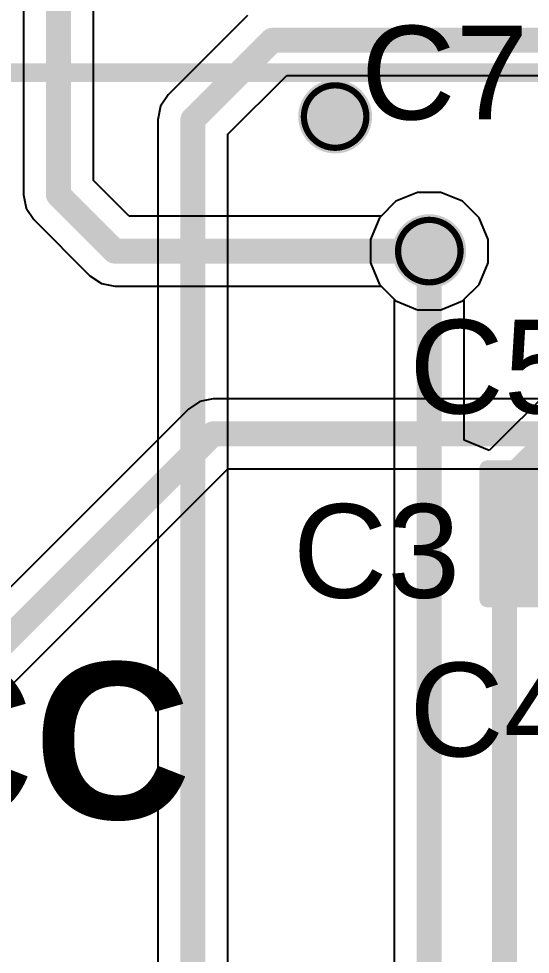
# Model space of a CAD drawing. Header units: inches. Extents: x -18 to 345, y -18 to 43.
# Drawn here: x -10.79 to -6.63, y 0.86 to 8.47 of the extents above; entities that cross this region are included whole.
import ezdxf

# ---------------------------------------------------------------- set-up
doc = ezdxf.new("R2010")
doc.units = ezdxf.units.IN
for name, color, linetype in [('Board Outline', 216, 'Continuous'), ('Bottom Layer', 5, 'Continuous'), ('Bottom Overlay', 54, 'Continuous'), ('Drill Drawing', 1, 'Continuous'), ('Top Layer', 1, 'Continuous'), ('Top Overlay', 2, 'Continuous'), ('Top Paste', 8, 'Continuous'), ('Top Solder', 216, 'Continuous'), ('Via Holes', 16, 'Continuous')]:
    doc.layers.add(name, color=color, linetype=linetype)
doc.styles.add('Arial', font='', dxfattribs={"height": 0.2})
doc.styles.add('Arial_Bold', font='', dxfattribs={"height": 0.2})
doc.styles.get('Arial').set_extended_font_data('Arial')
doc.styles.get('Arial_Bold').set_extended_font_data('Arial', bold=True)

# ---------------------------------------------------------------- blocks, each defined once
blk = doc.blocks.new('CR2032_BS_6_1_B_25')
at = {"layer": 'Bottom Overlay', "const_width": 0.1524}
blk.add_lwpolyline([(-11.2855, 8.0299), (10.9668, 8.0299)], dxfattribs=at)
blk = doc.blocks.new('C___0603_41')
at = {"layer": 'Top Layer'}
for points in [[(-0.381, 0.4445), (-0.381, -0.4445), (-1.143, -0.4445), (-1.143, 0.4445)], [(1.143, 0.4445), (1.143, -0.4445), (0.381, -0.4445), (0.381, 0.4445)]]:
    blk.add_hatch(color=1, dxfattribs=at).paths.add_polyline_path(points)
at = {"layer": 'Top Paste'}
for points in [[(-0.381, 0.4445), (-0.381, -0.4445), (-1.143, -0.4445), (-1.143, 0.4445)], [(1.143, 0.4445), (1.143, -0.4445), (0.381, -0.4445), (0.381, 0.4445)]]:
    blk.add_hatch(color=8, dxfattribs=at).paths.add_polyline_path(points)
at = {"layer": 'Top Solder'}
for points in [[(-0.321, 0.5045), (-0.321, -0.5045), (-1.203, -0.5045), (-1.203, 0.5045)], [(1.203, 0.5045), (1.203, -0.5045), (0.321, -0.5045), (0.321, 0.5045)]]:
    blk.add_hatch(color=216, dxfattribs=at).paths.add_polyline_path(points)
at = {"layer": 'Top Overlay', "const_width": 0.127}
for points in [[(-1.2446, 0.5334), (-0.4572, 0.5334)], [(-1.2446, -0.5334), (-1.2446, 0.5334)], [(0.4572, 0.5334), (1.2446, 0.5334)], [(1.2446, -0.5334), (1.2446, 0.5334)], [(-1.2446, -0.5334), (-0.4572, -0.5334)], [(0.4572, -0.5334), (1.2446, -0.5334)]]:
    blk.add_lwpolyline(points, dxfattribs=at)
at = {"layer": 'Top Overlay', "const_width": 0.0635}
for points in [[(-1.2764, 0.5334, 1), (-1.2128, 0.5334, 1)], [(-1.2764, 0.5334, 1), (-1.2128, 0.5334, 1)], [(-0.4889, 0.5334, 1), (-0.4254, 0.5334, 1)], [(0.4254, 0.5334, 1), (0.4889, 0.5334, 1)], [(1.2128, 0.5334, 1), (1.2764, 0.5334, 1)], [(1.2128, 0.5334, 1), (1.2764, 0.5334, 1)], [(-1.2764, -0.5334, 1), (-1.2128, -0.5334, 1)], [(-1.2764, -0.5334, 1), (-1.2128, -0.5334, 1)], [(-0.4889, -0.5334, 1), (-0.4254, -0.5334, 1)], [(0.4254, -0.5334, 1), (0.4889, -0.5334, 1)], [(1.2128, -0.5334, 1), (1.2764, -0.5334, 1)], [(1.2128, -0.5334, 1), (1.2764, -0.5334, 1)]]:
    blk.add_lwpolyline(points, format="xyb", close=True, dxfattribs=at)

msp = doc.modelspace()

# ---------------------------------------------------------------- hatches: boundary and pattern name
at = {"layer": 'Bottom Layer'}
h = msp.add_hatch(color=5, dxfattribs=at)
edge = h.paths.add_edge_path()
edge.add_arc((-8.2156, 7.673), 0.3, 0, 360)
h = msp.add_hatch(color=5, dxfattribs=at)
edge = h.paths.add_edge_path()
edge.add_arc((-7.4499, 6.5786), 0.3, 0, 360)
at = {"layer": 'Top Layer'}
h = msp.add_hatch(color=1, dxfattribs=at)
edge = h.paths.add_edge_path()
edge.add_arc((-8.2156, 7.673), 0.3, 0, 360)
h = msp.add_hatch(color=1, dxfattribs=at)
edge = h.paths.add_edge_path()
edge.add_arc((-7.4499, 6.5786), 0.3, 0, 360)
at = {"layer": 'Via Holes'}
h = msp.add_hatch(color=7, dxfattribs=at)
edge = h.paths.add_edge_path()
edge.add_arc((-8.2156, 7.673), 0.15, 0, 360)
h = msp.add_hatch(color=7, dxfattribs=at)
edge = h.paths.add_edge_path()
edge.add_arc((-7.4499, 6.5786), 0.15, 0, 360)

# ---------------------------------------------------------------- linework, layer by layer
at = {"layer": 'Board Outline', "const_width": 0.076}
msp.add_lwpolyline([(17.5, 0, 1), (-17.5, 0, 1)], format="xyb", close=True, dxfattribs=at)
at = {"layer": 'Bottom Layer'}
for p, q in [((-8.9285, 8.4943), (-9.574, 7.8488)), ((-9.0877, 7.5294), (-8.6091, 8.008)), ((-8.6091, 8.008), (-4.4713, 8.008)), ((-9.574, 7.8488), (-9.6358, 7.7564)), ((-9.6358, 7.7564), (-9.6575, 7.6474)), ((-9.6575, 7.6474), (-9.6575, 7.6474)), ((-9.6575, 7.6474), (-9.6575, -1.8698)), ((-9.0877, -1.8698), (-9.0877, 7.5294)), ((-4.5011, 7.418), (-6.9618, 4.9573)), ((-7.5449, 7.0564), (-7.7206, 6.9837)), ((-7.3549, 7.0564), (-7.5449, 7.0564)), ((-7.1792, 6.9837), (-7.3549, 7.0564)), ((-7.7206, 6.9837), (-7.855, 6.8493)), ((-7.0448, 6.8493), (-7.1792, 6.9837)), ((-7.855, 6.8493), (-7.9277, 6.6736)), ((-6.9721, 6.6736), (-7.0448, 6.8493)), ((-7.9277, 6.6736), (-7.9277, 6.4836)), ((-6.9721, 6.4836), (-6.9721, 6.6736)), ((-7.9277, 6.4836), (-7.855, 6.3079)), ((-7.0448, 6.3079), (-6.9721, 6.4836)), ((-7.855, 6.3079), (-7.7348, 6.1878)), ((-7.165, 6.1878), (-7.0448, 6.3079)), ((-7.7348, 6.1878), (-7.7348, -7.2224)), ((-7.165, 5.0414), (-7.165, 6.1878)), ((-6.9618, 4.9573), (-7.165, 5.0414))]:
    msp.add_line(p, q, dxfattribs=at)
at = {"layer": 'Bottom Layer', "const_width": 0.2032}
for points in [[(-9.3726, 7.6474), (-8.7271, 8.2929)], [(-8.7271, 8.2929), (-4.0427, 8.2929)], [(-9.3726, -2.2606), (-9.3726, 7.6474)], [(-6.8383, 4.678), (-4.0233, 7.4929)], [(-7.4499, -7.6132), (-7.4499, 6.5786)], [(-6.8383, 1.3182), (-6.8383, 4.678)], [(-6.8383, 0.0254), (-6.8383, 1.3182)]]:
    msp.add_lwpolyline(points, dxfattribs=at)
at = {"layer": 'Bottom Layer', "const_width": 0.1016}
for points in [[(-8.7779, 8.2929, 1), (-8.6763, 8.2929, 1)], [(-8.7779, 8.2929, 1), (-8.6763, 8.2929, 1)], [(-9.4234, 7.6474, 1), (-9.3218, 7.6474, 1)], [(-9.4234, 7.6474, 1), (-9.3218, 7.6474, 1)], [(-7.5007, 6.5786, 1), (-7.3991, 6.5786, 1)], [(-6.8891, 4.678, 1), (-6.7875, 4.678, 1)], [(-6.8891, 4.678, 1), (-6.7875, 4.678, 1)], [(-6.8891, 1.3182, 1), (-6.7875, 1.3182, 1)], [(-6.8891, 1.3182, 1), (-6.7875, 1.3182, 1)]]:
    msp.add_lwpolyline(points, format="xyb", close=True, dxfattribs=at)
at = {"layer": 'Drill Drawing'}
for points, const_width in [([(-7.9616, 7.673, 1), (-8.4696, 7.673, 1)], 0.0508), ([(-8.4823, 7.673, 1), (-8.4569, 7.673, 1)], 0.0254), ([(-7.9743, 7.673, 1), (-7.9489, 7.673, 1)], 0.0254), ([(-7.1959, 6.5786, 1), (-7.7039, 6.5786, 1)], 0.0508), ([(-7.7166, 6.5786, 1), (-7.6912, 6.5786, 1)], 0.0254), ([(-7.2086, 6.5786, 1), (-7.1832, 6.5786, 1)], 0.0254)]:
    msp.add_lwpolyline(points, format="xyb", close=True, dxfattribs=dict(at, const_width=const_width))
at = {"layer": 'Top Layer'}
for p, q in [((-10.7497, 8.7024), (-10.7497, 7.0358)), ((-10.1799, 7.1538), (-10.1799, 8.7024)), ((-9.8896, 6.8635), (-10.1799, 7.1538)), ((-10.7497, 7.0358), (-10.7497, 7.0358)), ((-10.7497, 7.0358), (-10.728, 6.9268)), ((-7.5449, 7.0564), (-7.7206, 6.9837)), ((-7.3549, 7.0564), (-7.5449, 7.0564)), ((-7.1792, 6.9837), (-7.3549, 7.0564)), ((-10.728, 6.9268), (-10.6662, 6.8344)), ((-7.7206, 6.9837), (-7.8407, 6.8635)), ((-7.0448, 6.8493), (-7.1792, 6.9837)), ((-7.8407, 6.8635), (-9.8896, 6.8635)), ((-6.9721, 6.6736), (-7.0448, 6.8493)), ((-10.6662, 6.8344), (-10.209, 6.3772)), ((-6.9721, 6.4836), (-6.9721, 6.6736)), ((-7.0448, 6.3079), (-6.9721, 6.4836)), ((-10.209, 6.3772), (-10.209, 6.3772)), ((-10.209, 6.3772), (-10.1166, 6.3154)), ((-10.1166, 6.3154), (-10.0076, 6.2937)), ((-10.0076, 6.2937), (-7.8407, 6.2937)), ((-7.8407, 6.2937), (-7.7206, 6.1735)), ((-7.1792, 6.1735), (-7.0448, 6.3079)), ((-7.7206, 6.1735), (-7.5449, 6.1008)), ((-7.3549, 6.1008), (-7.1792, 6.1735)), ((-7.5449, 6.1008), (-7.3549, 6.1008)), ((-9.3163, 5.3561), (-9.4087, 5.2943)), ((-9.2073, 5.3778), (-9.3163, 5.3561)), ((-5.2129, 5.3778), (-9.2073, 5.3778)), ((-9.4087, 5.2943), (-11.9432, 2.7599)), ((-9.4087, 5.2943), (-9.4087, 5.2943)), ((-11.6238, 2.2736), (-9.0893, 4.808)), ((-9.0893, 4.808), (-5.5304, 4.808))]:
    msp.add_line(p, q, dxfattribs=at)
at = {"layer": 'Top Layer', "const_width": 0.2032}
for points in [[(-10.4648, 7.0358), (-10.4648, 9.0932)], [(-10.4648, 7.0358), (-10.0076, 6.5786)], [(-10.0076, 6.5786), (-7.4499, 6.5786)], [(-11.8252, 2.475), (-9.2073, 5.0929)], [(-9.2073, 5.0929), (-2.95, 5.0929)]]:
    msp.add_lwpolyline(points, dxfattribs=at)
at = {"layer": 'Top Layer', "const_width": 0.1016}
for points in [[(-10.5156, 7.0358, 1), (-10.414, 7.0358, 1)], [(-10.5156, 7.0358, 1), (-10.414, 7.0358, 1)], [(-10.0584, 6.5786, 1), (-9.9568, 6.5786, 1)], [(-10.0584, 6.5786, 1), (-9.9568, 6.5786, 1)], [(-7.5007, 6.5786, 1), (-7.3991, 6.5786, 1)], [(-9.2581, 5.0929, 1), (-9.1565, 5.0929, 1)], [(-9.2581, 5.0929, 1), (-9.1565, 5.0929, 1)]]:
    msp.add_lwpolyline(points, format="xyb", close=True, dxfattribs=at)

# ---------------------------------------------------------------- block references
for name, p in [('CR2032_BS_6_1_B_25', (0, 0)), ('C___0603_41', (-5.7336, 4.2797))]:
    msp.add_blockref(name, p)

# ---------------------------------------------------------------- texts
at = {"layer": 'Top Overlay', "style": 'Arial'}
for s, p in [('C7', (-8.0053, 7.6491)), ('C5', (-7.613, 5.2579)), ('C3', (-8.5596, 3.7593)), ('C4', (-7.613, 2.4698))]:
    msp.add_text(s, height=0.762, dxfattribs=at).set_placement(p)
at = {"layer": 'Top Overlay', "style": 'Arial_Bold'}
msp.add_text('DCC', height=1.27, rotation=360, dxfattribs=at).set_placement((-13.2297, 1.9615))

doc.saveas('drawing.dxf')
